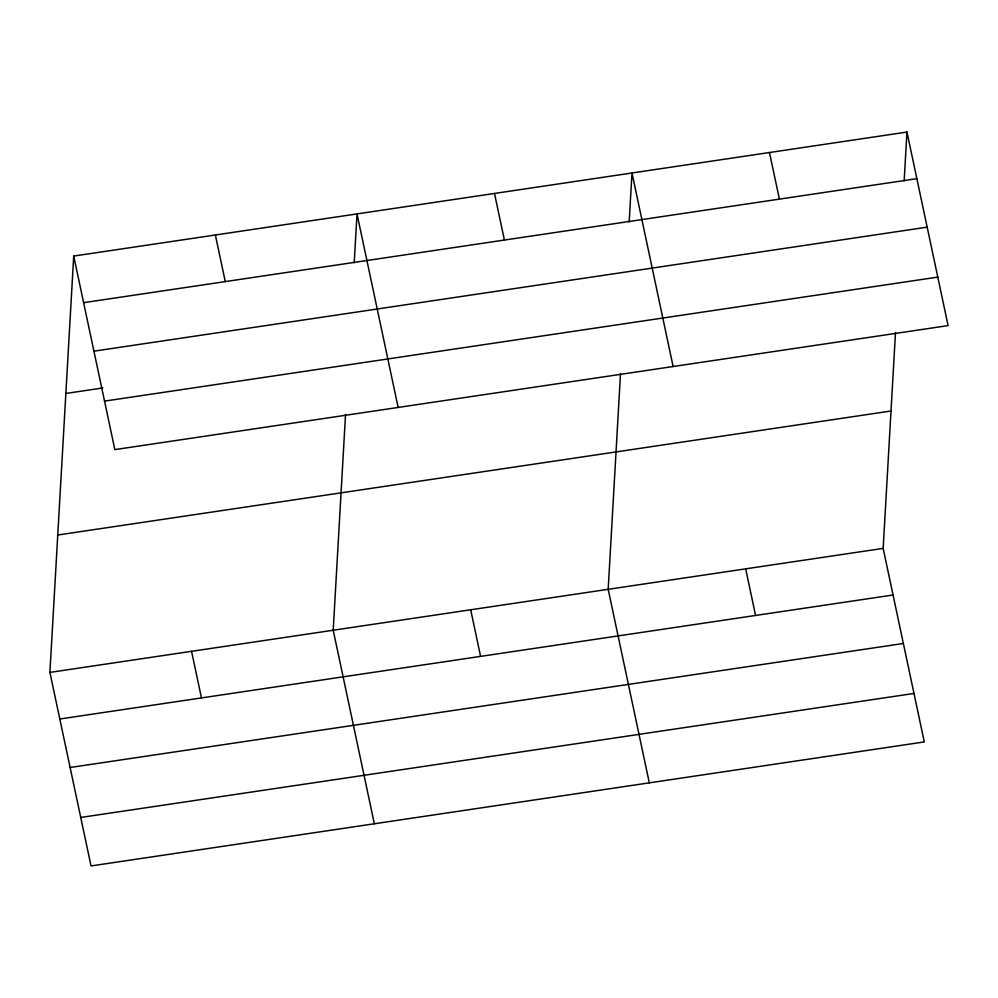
<?xml version="1.0" encoding="UTF-8"?>
<svg xmlns="http://www.w3.org/2000/svg" width="998" height="998" viewBox="0 0 998 998"><rect width="100%" height="100%" fill="white"/><g stroke="black" fill="none" stroke-linecap="round" stroke-linejoin="round"><path stroke-width="1.5" d="M895.493 332.534L883.155 548.389L924.285 741.926L91.043 865.94L49.9 672.403L73.715 256.074L906.957 132.06L948.1 325.598L114.845 449.611L73.715 256.074M345.545 414.382L333.207 630.237L374.35 823.774M354.228 262.748L357.01 213.909L398.152 407.446M620.519 373.452L608.181 589.307L649.311 782.856M629.189 221.83L631.984 172.978L673.126 366.528M904.163 180.9L906.957 132.06M83.62 302.681L916.863 178.667M93.924 351.171L927.179 227.157M65.856 393.462L102.806 387.96M104.54 401.121L937.796 277.107M57.759 535.015L891.002 411.001M49.9 672.403L883.155 548.389M59.805 719.009L893.06 594.995M70.11 767.499L903.365 643.485M80.738 817.462L913.981 693.448M769.47 152.519L779.388 199.126M745.668 568.848L755.573 615.454M494.497 193.437L504.414 240.056M470.694 609.778L480.599 656.385M215.368 234.992L225.274 281.598M191.554 651.32L201.459 697.926"/></g></svg>
